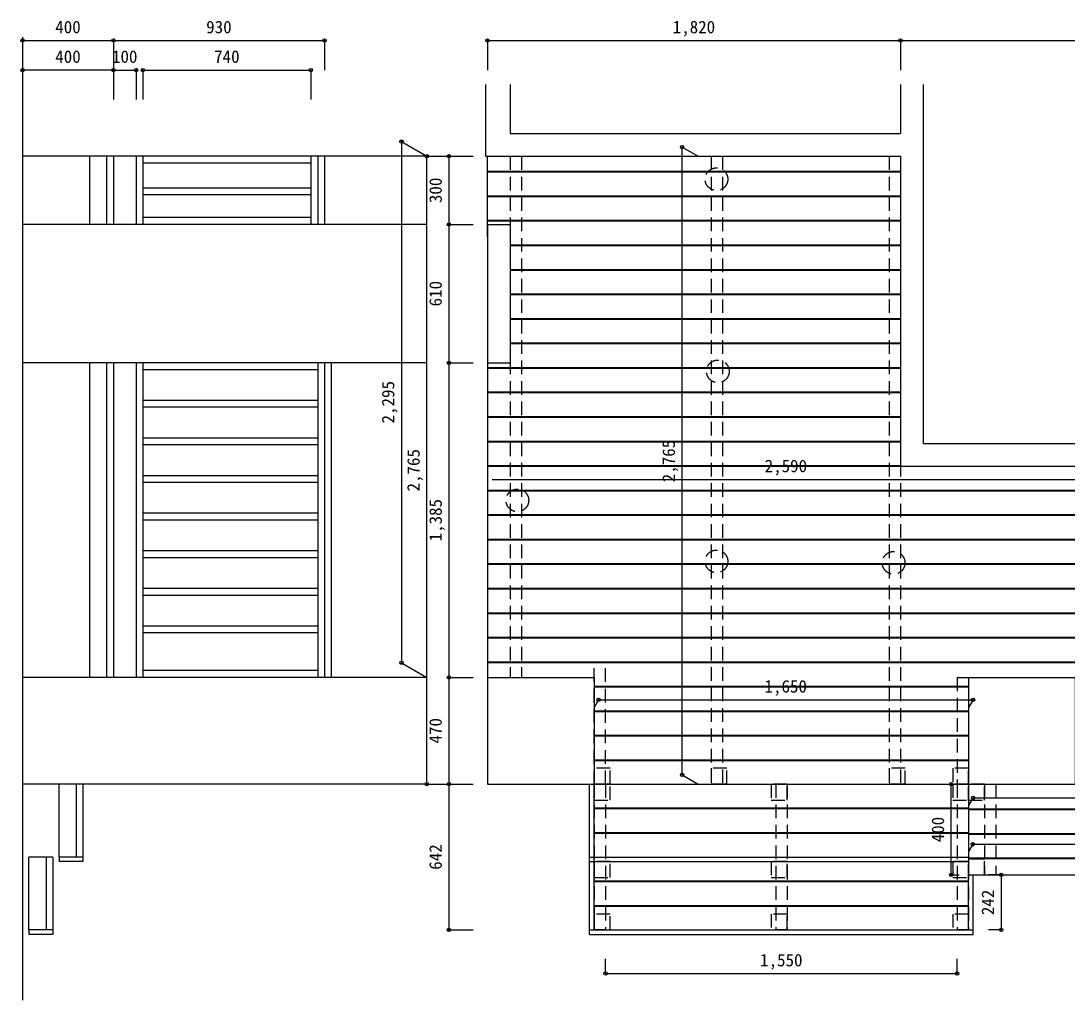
# Model space of a CAD drawing. Units: millimetres at full size, sheet at 1:30. Extents: x -5951 to 7518, y -4221 to 4175.
# Drawn here: x -5791 to -1182, y -137 to 4175 of the extents above; entities that cross this region are included whole.
import ezdxf
from ezdxf.enums import TextEntityAlignment as Align

# ---------------------------------------------------------------- set-up
doc = ezdxf.new("R2010")
doc.units = ezdxf.units.MM
doc.header["$LTSCALE"] = 30
doc.header["$PDMODE"] = 32
doc.header["$PDSIZE"] = 15
doc.linetypes.add('DASHED2', pattern=[3, 2, -1])
for name, color, linetype in [('0-2_柱', 4, 'DASHED2'), ('0-4_建具', 4, 'DASHED2'), ('0-6_設備', 3, 'Continuous'), ('0-7_作業', 2, 'Continuous'), ('0-A_建築見掛', 7, 'Continuous'), ('0-C_寸法', 4, 'Continuous')]:
    doc.layers.add(name, color=color, linetype=linetype)
doc.styles.add('ＭＳ ゴシック', font='')
doc.styles.get('ＭＳ ゴシック').set_extended_font_data('MS Gothic')

msp = doc.modelspace()

# ---------------------------------------------------------------- linework, layer by layer
at = {"layer": '0-2_柱'}
for p, q in [((-2485.81, 814.27), (-2485.81, 744.27)), ((-2415.81, 814.27), (-2485.81, 814.27))]:
    msp.add_line(p, q, dxfattribs=at)
for points in [[(-3265.81, 814.27), (-3195.81, 814.27), (-3195.81, 884.27), (-3265.81, 884.27)], [(-1685.81, 814.27), (-1615.81, 814.27), (-1615.81, 884.27), (-1685.81, 884.27)], [(-3265.81, 744.27), (-3195.81, 744.27), (-3195.81, 814.27), (-3265.81, 814.27)], [(-1685.81, 744.27), (-1615.81, 744.27), (-1615.81, 814.27), (-1685.81, 814.27)], [(-1615.81, 744.27), (-1545.81, 744.27), (-1545.81, 814.27), (-1615.81, 814.27)], [(-3265.81, 403.27), (-3195.81, 403.27), (-3195.81, 473.27), (-3265.81, 473.27)], [(-2485.81, 403.27), (-2415.81, 403.27), (-2415.81, 473.27), (-2485.81, 473.27)], [(-1685.81, 403.27), (-1615.81, 403.27), (-1615.81, 473.27), (-1685.81, 473.27)], [(-1615.81, 414.27), (-1545.81, 414.27), (-1545.81, 484.27), (-1615.81, 484.27)], [(-3265.81, 172.27), (-3195.81, 172.27), (-3195.81, 242.27), (-3265.81, 242.27)], [(-2485.81, 172.27), (-2415.81, 172.27), (-2415.81, 242.27), (-2485.81, 242.27)], [(-1685.81, 172.27), (-1615.81, 172.27), (-1615.81, 242.27), (-1685.81, 242.27)]]:
    msp.add_lwpolyline(points, close=True, dxfattribs=at)
for points in [[(-2680.81, 814.27), (-2680.81, 884.27), (-2750.81, 884.27), (-2750.81, 814.27)], [(-1895.81, 814.27), (-1895.81, 884.27), (-1965.81, 884.27), (-1965.81, 814.27)], [(-2680.81, 814.27), (-2750.81, 814.27), (-2680.81, 814.27)], [(-2485.81, 744.27), (-2415.81, 744.27), (-2415.81, 814.27)], [(-1895.81, 814.27), (-1965.81, 814.27), (-1895.81, 814.27)]]:
    msp.add_lwpolyline(points, dxfattribs=at)
for centre in [(-2726.8, 3478.31), (-2720.56, 2632.02), (-3604.03, 2063.79), (-2726.8, 1795.09), (-1946.09, 1788.84)]:
    msp.add_circle(centre, 50, dxfattribs=at)
at = {"layer": '0-4_建具'}
for p, q in [((-3635.81, 3579.27), (-3635.81, 1284.27)), ((-3635.81, 3579.27), (-3585.81, 3579.27)), ((-3585.81, 3579.27), (-3585.81, 1284.27)), ((-2750.81, 3579.27), (-2750.81, 814.27)), ((-2750.81, 3579.27), (-2700.81, 3579.27)), ((-2700.81, 3579.27), (-2700.81, 814.27)), ((-1965.81, 3579.27), (-1915.81, 3579.27)), ((-1965.81, 3579.27), (-1965.81, 814.27)), ((-1915.81, 3579.27), (-1915.81, 814.27)), ((-3265.81, 814.27), (-3265.81, 1350.27)), ((-3215.81, 814.27), (-3215.81, 1350.27)), ((-3635.81, 1284.27), (-3585.81, 1284.27)), ((-1665.81, 1284.27), (-1665.81, 814.27)), ((-1665.81, 1284.27), (-1615.81, 1284.27)), ((-1615.81, 1284.27), (-1615.81, 814.27)), ((-3265.81, 814.27), (-3265.81, 172.27)), ((-3215.81, 814.27), (-3265.81, 814.27)), ((-3215.81, 814.27), (-3215.81, 172.27)), ((-2700.81, 814.27), (-2750.81, 814.27)), ((-2465.81, 814.27), (-2465.81, 172.27)), ((-2415.81, 814.27), (-2465.81, 814.27)), ((-2415.81, 814.27), (-2415.81, 172.27)), ((-1915.81, 814.27), (-1965.81, 814.27)), ((-1615.81, 814.27), (-1665.81, 814.27)), ((-1665.81, 814.27), (-1665.81, 172.27)), ((-1615.81, 814.27), (-1665.81, 814.27)), ((-1615.81, 814.27), (-1615.81, 172.27)), ((-1545.81, 814.27), (-1545.81, 414.27)), ((-1545.81, 814.27), (-1495.81, 814.27)), ((-1495.81, 814.27), (-1495.81, 414.27)), ((-3215.81, 172.27), (-3265.81, 172.27)), ((-2415.81, 172.27), (-2465.81, 172.27)), ((-1615.81, 172.27), (-1665.81, 172.27))]:
    msp.add_line(p, q, dxfattribs=at)
at = {"layer": '0-6_設備'}
for p, q in [((-5413.88, 3579.27), (-5413.88, 3279.27)), ((-5383.88, 3579.27), (-5383.88, 3279.27)), ((-3735.81, 3224.27), (-3735.81, 3579.27)), ((-3735.81, 3513.27), (-1915.81, 3513.27)), ((-3735.81, 3510.27), (-1915.81, 3510.27)), ((-3735.81, 3405.27), (-1915.81, 3405.27)), ((-3735.81, 3402.27), (-1915.81, 3402.27)), ((-5383.88, 3279.27), (-5488.88, 3279.27)), ((-3735.81, 3297.27), (-1915.81, 3297.27)), ((-3735.81, 3294.27), (-1915.81, 3294.27)), ((-3635.81, 3189.27), (-1915.81, 3189.27)), ((-3635.81, 3186.27), (-1915.81, 3186.27)), ((-3635.81, 3081.27), (-1915.81, 3081.27)), ((-3635.81, 3078.27), (-1915.81, 3078.27)), ((-3635.81, 2973.27), (-1915.81, 2973.27)), ((-3635.81, 2970.27), (-1915.81, 2970.27)), ((-3635.81, 2865.27), (-1915.81, 2865.27)), ((-3635.81, 2862.27), (-1915.81, 2862.27)), ((-3635.81, 2757.27), (-1915.81, 2757.27)), ((-3635.81, 2754.27), (-1915.81, 2754.27)), ((-5383.88, 2669.27), (-5488.88, 2669.27)), ((-5488.88, 2669.27), (-5488.88, 1284.27)), ((-5413.88, 2669.27), (-5413.88, 1284.27)), ((-3735.81, 2669.27), (-3735.81, 1284.27)), ((-3735.81, 2649.27), (-1915.81, 2649.27)), ((-3735.81, 2646.27), (-1915.81, 2646.27)), ((-3735.81, 2541.27), (-1915.81, 2541.27)), ((-3735.81, 2538.27), (-1915.81, 2538.27)), ((-3735.81, 2433.27), (-1915.81, 2433.27)), ((-3735.81, 2430.27), (-1915.81, 2430.27)), ((-3735.81, 2325.27), (-1915.81, 2325.27)), ((-3735.81, 2322.27), (-1915.81, 2322.27)), ((-3735.81, 2217.27), (-1915.81, 2217.27)), ((-3735.81, 2214.27), (-1915.81, 2214.27)), ((-3735.81, 2109.27), (-1881.93, 2109.27)), ((-3735.81, 2106.27), (-1880.97, 2106.27)), ((-1881.93, 2109.27), (4634.19, 2109.27)), ((-1880.97, 2106.27), (4634.19, 2106.27)), ((-3735.81, 2001.27), (-1847.1, 2001.27)), ((-3735.81, 1998.27), (-1846.13, 1998.27)), ((-1847.1, 2001.27), (4634.19, 2001.27)), ((-1846.13, 1998.27), (4634.19, 1998.27)), ((-3735.81, 1893.27), (-1812.26, 1893.27)), ((-3735.81, 1890.27), (-1811.29, 1890.27)), ((-1812.26, 1893.27), (4634.19, 1893.27)), ((-1811.29, 1890.27), (4634.19, 1890.27)), ((-3735.81, 1785.27), (-1777.42, 1785.27)), ((-3735.81, 1782.27), (-1776.45, 1782.27)), ((-1777.42, 1785.27), (4634.19, 1785.27)), ((-1776.45, 1782.27), (4634.19, 1782.27)), ((-3735.81, 1677.27), (-1742.58, 1677.27)), ((-3735.81, 1674.27), (-1741.61, 1674.27)), ((-1742.58, 1677.27), (4634.19, 1677.27)), ((-1741.61, 1674.27), (4634.19, 1674.27)), ((-3735.81, 1569.27), (-1707.74, 1569.27)), ((-1707.74, 1569.27), (4634.19, 1569.27)), ((-3735.81, 1566.27), (-1706.77, 1566.27)), ((-1706.77, 1566.27), (4634.19, 1566.27)), ((-3735.81, 1461.27), (-1672.9, 1461.27)), ((-3735.81, 1458.27), (-1671.93, 1458.27)), ((-1672.9, 1461.27), (4634.19, 1461.27)), ((-1671.93, 1458.27), (4634.19, 1458.27)), ((-3735.81, 1353.27), (-1638.06, 1353.27)), ((-3735.81, 1350.27), (-1637.1, 1350.27)), ((-1638.06, 1353.27), (4634.19, 1353.27)), ((-1637.1, 1350.27), (4634.19, 1350.27)), ((-3265.81, 1245.27), (-1615.81, 1245.27)), ((-3265.81, 1242.27), (-1615.81, 1242.27)), ((-3265.81, 1137.27), (-1615.81, 1137.27)), ((-3265.81, 1134.27), (-1615.81, 1134.27)), ((-3265.81, 1029.27), (-1615.81, 1029.27)), ((-3265.81, 1026.27), (-1615.81, 1026.27)), ((-3265.81, 921.27), (-1615.81, 921.27)), ((-3265.81, 918.27), (-1615.81, 918.27)), ((-3265.81, 814.27), (-1615.81, 814.27)), ((-1615.81, 814.27), (-1615.81, 414.27)), ((-1615.81, 705.27), (4164.19, 705.27)), ((-1615.81, 702.27), (4164.19, 702.27)), ((-1615.81, 597.27), (4164.19, 597.27)), ((-1615.81, 594.27), (4164.19, 594.27)), ((-1615.81, 489.27), (4164.19, 489.27)), ((-1615.81, 486.27), (4164.19, 486.27))]:
    msp.add_line(p, q, dxfattribs=at)
for points in [[(-5383.88, 3579.27), (-5488.88, 3579.27), (-5488.88, 3279.27)], [(-5383.88, 2669.27), (-5383.88, 1284.27), (-5488.88, 1284.27)], [(-1615.81, 414.27), (4164.19, 414.27), (4164.19, 814.27)]]:
    msp.add_lwpolyline(points, dxfattribs=at)
at = {"layer": '0-7_作業'}
for p, q in [((-5283.88, 3579.27), (-5283.88, 3279.27)), ((-5253.88, 3579.27), (-5253.88, 3279.27)), ((-4513.88, 3549.27), (-5253.88, 3549.27)), ((-4513.88, 3579.27), (-4513.88, 3279.27)), ((-4483.88, 3579.27), (-4483.88, 3279.27)), ((-4453.88, 3579.27), (-4453.88, 3279.27)), ((-4513.88, 3439.27), (-5253.88, 3439.27)), ((-4513.88, 3409.27), (-5253.88, 3409.27)), ((-4513.88, 3409.27), (-4558.5, 3409.27)), ((-4513.88, 3309.27), (-5253.88, 3309.27)), ((-5283.88, 2669.27), (-5283.88, 1284.27)), ((-5253.88, 2669.27), (-5253.88, 1284.27)), ((-4483.88, 2639.27), (-5253.88, 2639.27)), ((-4483.88, 2669.27), (-4483.88, 1284.27)), ((-4453.88, 2669.27), (-4453.88, 1284.27)), ((-4423.88, 2669.27), (-4423.88, 1284.27)), ((-4483.88, 2503.67), (-5253.88, 2503.67)), ((-4483.88, 2473.67), (-5253.88, 2473.67)), ((-4483.88, 2338.07), (-5253.88, 2338.07)), ((-4483.88, 2308.07), (-5253.88, 2308.07)), ((-4483.88, 2172.47), (-5253.88, 2172.47)), ((-4483.88, 2142.47), (-5253.88, 2142.47)), ((-4483.88, 2006.87), (-5253.88, 2006.87)), ((-4483.88, 1976.87), (-5253.88, 1976.87)), ((-4483.88, 1841.27), (-5253.88, 1841.27)), ((-4483.88, 1811.27), (-5253.88, 1811.27)), ((-4483.88, 1675.67), (-5253.88, 1675.67)), ((-4483.88, 1645.67), (-5253.88, 1645.67)), ((-4483.88, 1510.07), (-5253.88, 1510.07)), ((-4483.88, 1480.07), (-5253.88, 1480.07)), ((-4483.88, 1314.27), (-5253.88, 1314.27)), ((-5547.88, 814.27), (-5622.88, 814.27)), ((-5622.88, 493.27), (-5622.88, 814.27)), ((-5517.88, 814.27), (-5547.88, 814.27)), ((-5547.88, 814.27), (-5547.88, 493.27)), ((-5517.88, 814.27), (-5517.88, 473.27)), ((-3285.81, 473.27), (-3285.81, 814.27)), ((-3265.81, 493.27), (-3265.81, 814.27)), ((-3265.81, 709.27), (-1615.81, 709.27)), ((-3265.81, 706.27), (-1615.81, 706.27)), ((-3265.81, 601.27), (-1615.81, 601.27)), ((-3265.81, 598.27), (-1615.81, 598.27)), ((-5680.88, 493.27), (-5755.88, 493.27)), ((-5755.88, 172.27), (-5755.88, 493.27)), ((-5650.88, 493.27), (-5680.88, 493.27)), ((-5680.88, 493.27), (-5680.88, 172.27)), ((-5650.88, 493.27), (-5650.88, 152.27)), ((-5517.88, 473.27), (-5622.88, 473.27)), ((-5517.88, 493.27), (-5547.88, 493.27)), ((-3285.81, 493.27), (-1615.81, 493.27)), ((-3285.81, 473.27), (-1615.81, 473.27)), ((-3285.81, 152.27), (-3285.81, 473.27)), ((-3265.81, 172.27), (-3265.81, 493.27)), ((-3265.81, 388.27), (-1615.81, 388.27)), ((-3265.81, 385.27), (-1615.81, 385.27)), ((-1615.81, 172.27), (-1615.81, 414.27)), ((-1595.81, 152.27), (-1595.81, 414.27)), ((-3265.81, 280.27), (-1615.81, 280.27)), ((-3265.81, 277.27), (-1615.81, 277.27)), ((-5650.88, 152.27), (-5755.88, 152.27)), ((-5650.88, 172.27), (-5680.88, 172.27)), ((-3285.81, 172.27), (-1595.81, 172.27)), ((-3285.81, 152.27), (-1595.81, 152.27))]:
    msp.add_line(p, q, dxfattribs=at)
for points in [[(-5517.88, 493.27), (-5622.88, 493.27), (-5622.88, 473.27)], [(-5650.88, 172.27), (-5755.88, 172.27), (-5755.88, 152.27)]]:
    msp.add_lwpolyline(points, dxfattribs=at)
at = {"layer": '0-A_建築見掛'}
for p, q in [((-5783.88, 4103.58), (-5783.88, -136.74)), ((-3744.81, 3895.66), (-3744.81, 3579.27)), ((-3635.81, 3895.66), (-3635.81, 3679.27)), ((-1915.81, 3895.66), (-1915.81, 3679.27)), ((-1815.81, 3895.66), (-1815.81, 2314.27)), ((-3635.81, 3679.27), (-1915.81, 3679.27)), ((-4002.88, 3579.27), (-5783.88, 3579.27)), ((-4002.88, 3279.27), (-5783.88, 3279.27)), ((-3735.81, 3279.27), (-3735.81, 2669.27)), ((-4002.88, 2669.27), (-5783.88, 2669.27)), ((-3735.81, 2669.27), (-3635.81, 2669.27)), ((-1815.81, 2314.27), (4534.19, 2314.27)), ((-1915.81, 2214.27), (4634.19, 2214.27)), ((-4002.88, 1284.27), (-5783.88, 1284.27)), ((-4002.88, 814.27), (-5783.88, 814.27))]:
    msp.add_line(p, q, dxfattribs=at)
for points in [[(-3744.81, 3579.27), (-1915.81, 3579.27), (-1915.81, 2214.27)], [(-3735.81, 3279.27), (-3635.81, 3279.27), (-3635.81, 2669.27)], [(-3735.81, 1284.27), (-3735.81, 814.27), (-3265.81, 814.27)], [(-3735.81, 1284.27), (-3265.81, 1284.27), (-3265.81, 814.27)], [(-1615.81, 1284.27), (-1615.81, 814.27), (-1145.81, 814.27)], [(-1615.81, 1284.27), (-1145.81, 1284.27), (-1145.81, 814.27)]]:
    msp.add_lwpolyline(points, dxfattribs=at)
at = {"layer": '0-C_寸法'}
for p, q in [((-5783.88, 4089.46), (-5783.88, 3958.77)), ((-5783.88, 4089.46), (-5383.88, 4089.46)), ((-5383.88, 4089.46), (-5383.88, 3958.77)), ((-5383.88, 4089.46), (-4453.88, 4089.46)), ((-4453.88, 4089.46), (-4453.88, 3958.77)), ((-3735.81, 4089.46), (-3735.81, 3958.77)), ((-3735.81, 4089.46), (-1915.81, 4089.46)), ((-1915.81, 4089.46), (-1915.81, 3958.77)), ((-1915.81, 4089.46), (-1915.81, 3958.77)), ((-1915.81, 4089.46), (4634.19, 4089.46)), ((-5783.88, 3959.08), (-5783.88, 3829.38)), ((-5383.88, 3959.08), (-5783.88, 3959.08)), ((-5383.88, 3959.08), (-5383.88, 3829.38)), ((-5383.88, 3959.08), (-5283.88, 3959.08)), ((-5283.88, 3959.08), (-5283.88, 3829.38)), ((-5253.88, 3959.08), (-5253.88, 3829.38)), ((-5253.88, 3959.08), (-4513.88, 3959.08)), ((-4513.88, 3959.08), (-4513.88, 3829.38)), ((-4114.64, 3643.8), (-4002.88, 3579.27)), ((-4114.64, 3643.8), (-4114.64, 1348.8)), ((-2878.23, 3619.9), (-2807.86, 3579.27)), ((-2878.23, 854.9), (-2878.23, 3619.9)), ((-4002.88, 3579.27), (-3905.78, 3579.27)), ((-4002.88, 814.27), (-4002.88, 3579.27)), ((-3905.55, 3579.27), (-3798.41, 3579.27)), ((-3905.55, 3579.27), (-3905.55, 3279.27)), ((-3905.55, 3279.27), (-3798.41, 3279.27)), ((-3905.55, 3279.27), (-3905.55, 2669.27)), ((-3905.55, 2669.27), (-3798.41, 2669.27)), ((-3905.55, 2669.27), (-3905.55, 1284.27)), ((-3715.69, 2156.55), (-1125.69, 2156.55)), ((-4114.64, 1348.8), (-4002.88, 1284.27)), ((-3905.55, 1284.27), (-3798.41, 1284.27)), ((-3905.55, 1284.27), (-3905.55, 814.27)), ((-3246.45, 1185.91), (-3265.81, 1152.4)), ((-3246.45, 1185.91), (-1596.45, 1185.91)), ((-1596.45, 1185.91), (-1615.81, 1152.4)), ((-2878.23, 854.9), (-2807.86, 814.27)), ((-4002.88, 814.27), (-3905.78, 814.27)), ((-3905.55, 814.27), (-3798.41, 814.27)), ((-3905.55, 814.27), (-3905.55, 172.27)), ((-1692.33, 814.27), (-1657.06, 814.27)), ((-1692.33, 414.27), (-1692.33, 814.27)), ((-1596.04, 753.97), (-1615.81, 719.73)), ((-1596.04, 753.97), (1963.96, 753.97)), ((-1597.36, 549.21), (-1615.81, 517.26)), ((-1597.36, 549.21), (212.64, 549.21)), ((-1692.33, 414.27), (-1657.06, 414.27)), ((-1472.01, 414.27), (-1527.47, 414.27)), ((-1472.01, 414.27), (-1472.01, 172.27)), ((-3905.55, 172.27), (-3798.41, 172.27)), ((-1472.01, 172.27), (-1527.47, 172.27)), ((-3215.81, -19.72), (-3215.81, 44.8)), ((-1665.81, -19.72), (-1665.81, 44.8)), ((-3215.81, -19.72), (-1665.81, -19.72))]:
    msp.add_line(p, q, dxfattribs=at)
at = {"layer": '0-C_寸法', "color": 7}
for p in [(-5783.88, 4089.46), (-5383.88, 4089.46), (-4453.88, 4089.46), (-3735.81, 4089.46), (-1915.81, 4089.46), (-5783.88, 3959.08), (-5383.88, 3959.08), (-5283.88, 3959.08), (-5253.88, 3959.08), (-4513.88, 3959.08), (-4114.64, 3643.8), (-2878.23, 3619.9), (-4002.88, 3579.27), (-3905.55, 3579.27), (-3905.55, 3279.27), (-3905.55, 2669.27), (-4114.64, 1348.8), (-3905.55, 1284.27), (-3246.45, 1185.91), (-1596.45, 1185.91), (-2878.23, 854.9), (-4002.88, 814.27), (-3905.55, 814.27), (-1692.33, 814.27), (-1596.04, 753.97), (-1597.36, 549.21), (-1692.33, 414.27), (-1472.01, 414.27), (-3905.55, 172.27), (-1472.01, 172.27), (-3215.81, -19.72), (-1665.81, -19.72)]:
    msp.add_point(p, dxfattribs=at)

# ---------------------------------------------------------------- texts
at = {"layer": '0-C_寸法', "color": 7, "style": 'ＭＳ ゴシック'}
for s, p in [('400', (-5640.13, 4104.46)), ('930', (-4975.13, 4104.46)), ('1,820', (-2919.56, 4104.46)), ('400', (-5640.13, 3974.08)), ('100', (-5390.13, 3974.08)), ('740', (-4940.13, 3974.08)), ('2,590', (-2514.44, 2171.55)), ('1,650', (-2515.2, 1200.91)), ('1,550', (-2534.56, -4.72))]:
    msp.add_text(s, height=54.99, dxfattribs=at).set_placement(p, align=Align.BOTTOM_LEFT)
for s, p in [('300', (-3920.55, 3373.02)), ('610', (-3920.55, 2918.02)), ('2,295', (-4129.64, 2402.55)), ('2,765', (-2893.23, 2143.65)), ('2,765', (-4017.88, 2103.02)), ('1,385', (-3920.55, 1883.02)), ('470', (-3920.55, 993.02)), ('400', (-1707.33, 558.02)), ('642', (-3920.55, 437.02)), ('242', (-1487.01, 237.02))]:
    msp.add_text(s, height=54.99, rotation=90, dxfattribs=at).set_placement(p, align=Align.BOTTOM_LEFT)

doc.saveas('drawing.dxf')
